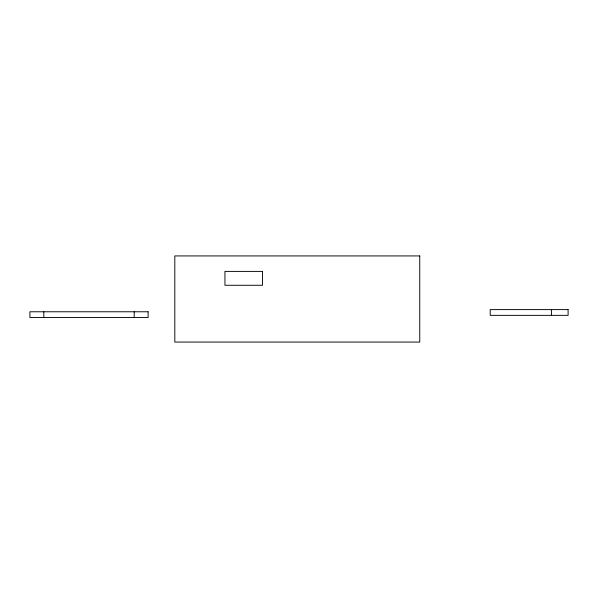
<?xml version="1.0" encoding="UTF-8"?>
<svg xmlns="http://www.w3.org/2000/svg" width="598" height="598" viewBox="0 0 598 598"><rect width="100%" height="100%" fill="white"/><g stroke="black" fill="none" stroke-linecap="round" stroke-linejoin="round"><path stroke-width="0.9" d="M551.408 309.607L551.408 315.355M134.206 311.775L134.206 317.523M43.811 311.775L43.811 317.523M419.751 255.929L174.81 255.929L174.81 342.071L419.751 342.071L419.751 255.929M262.544 271.402L224.945 271.402L224.945 285.276L262.544 285.276L262.544 271.402M568.1 309.607L490.218 309.607L490.218 315.355L568.1 315.355L568.1 309.607M148.117 311.775L29.9 311.775L29.9 317.523L148.117 317.523L148.117 311.775"/></g></svg>
